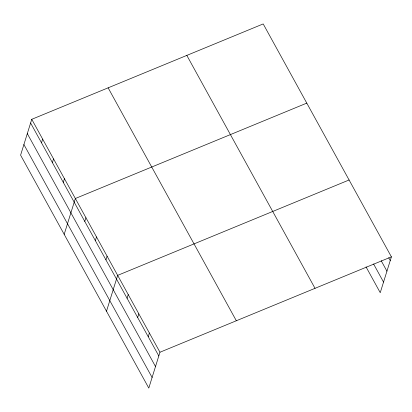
<?xml version="1.0" encoding="UTF-8"?>
<svg xmlns="http://www.w3.org/2000/svg" width="412" height="412" viewBox="0 0 412 412"><rect width="100%" height="100%" fill="white"/><g stroke="black" fill="none" stroke-linecap="round" stroke-linejoin="round"><path stroke-width="0.62" d="M31.76 119.31L20.6 155.149L148.799 388.073L159.964 352.234L31.76 119.31L263.201 23.927L391.4 256.851L380.24 292.69L366.036 266.883M41.504 142.81L42.657 139.107M52.401 162.611L53.555 158.908M63.299 182.408L64.452 178.705M64.19 234.34L75.35 198.507L306.786 103.118M84.774 221.424L85.928 217.721M95.352 240.639L96.506 236.936M105.925 259.854L107.079 256.156M106.497 311.209L117.657 275.371L349.093 179.987M127.081 298.288L128.235 294.585M137.654 317.508L138.808 313.805M148.232 336.722L149.386 333.02M159.964 352.234L391.4 256.851M388.737 257.809L390.246 260.554M381.203 260.729L386.945 271.158M373.571 263.968L383.541 282.086M186.827 55.404L315.026 288.328M108.135 87.833L236.339 320.757M30.612 123.013L158.811 355.937M27.305 133.617L155.509 366.541M23.901 144.545L152.105 377.469"/></g></svg>
